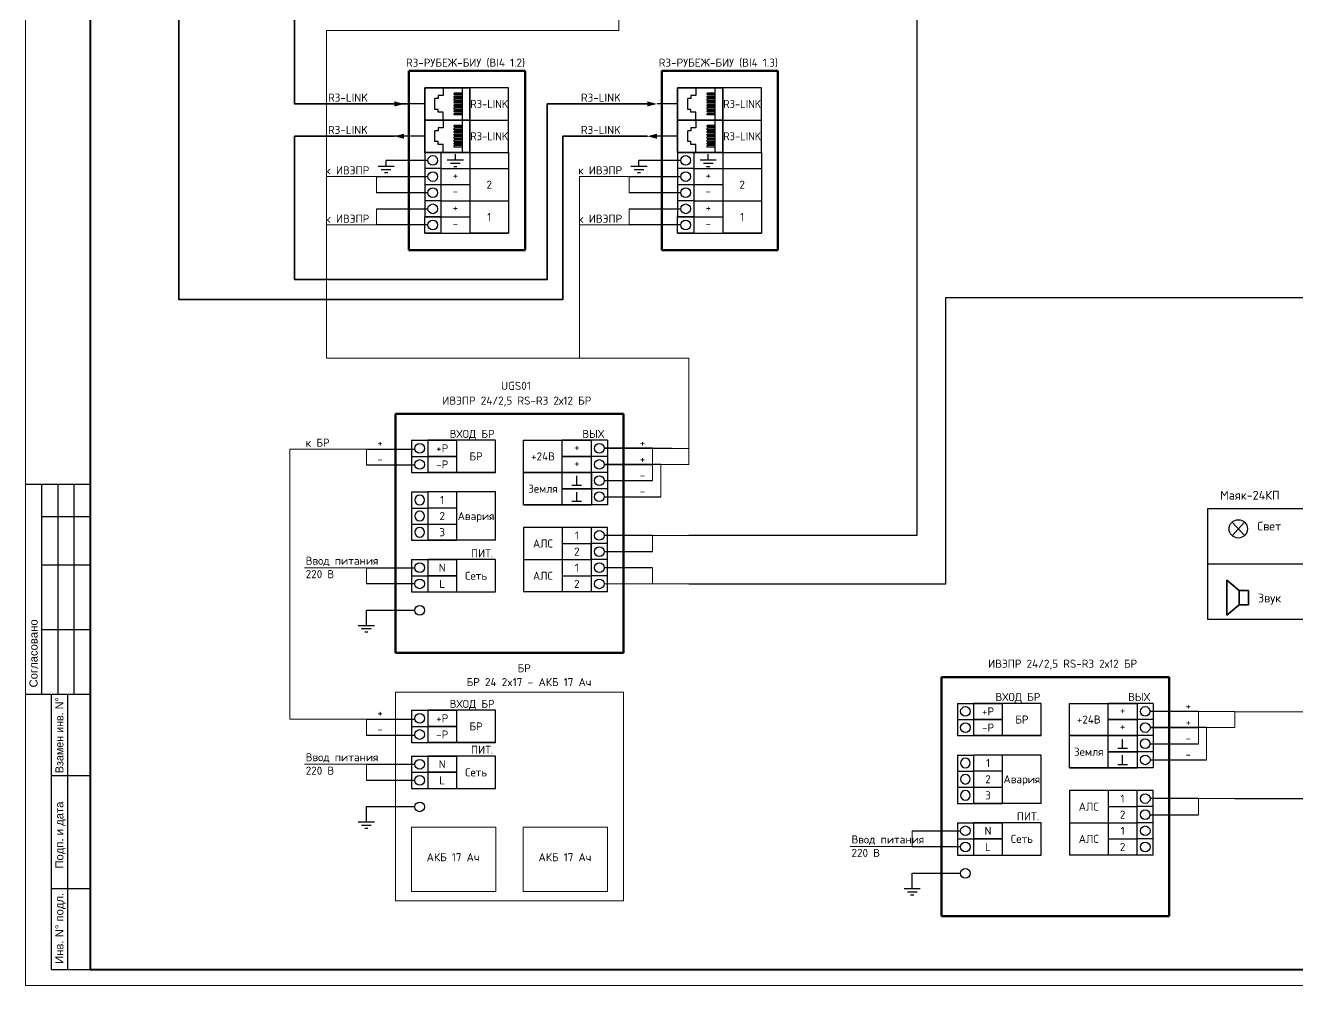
# Model space of a CAD drawing. Header units: millimetres. Extents: x 193973 to 342033, y 212912 to 281002.
# Drawn here: x 193973 to 233411, y 221485 to 251243 of the extents above; entities that cross this region are included whole.
import ezdxf
from ezdxf.enums import TextEntityAlignment as Align

# ---------------------------------------------------------------- set-up
doc = ezdxf.new("R2010")
doc.units = ezdxf.units.MM
doc.linetypes.add('CONTI', pattern=[0])
for name, color, linetype, lineweight in [('R3-Link', 3, 'Continuous', 20), ('Линия питания 24В', 1, 'Continuous', 20), ('Схемы подключ', 7, 'Continuous', 15)]:
    doc.layers.add(name, color=color, linetype=linetype, lineweight=lineweight)
for name, color, linetype in [('АЛС', 5, 'Continuous'), ('монтаж', 7, 'Continuous'), ('ОС', 90, 'Continuous'), ('Рамка', 7, 'Continuous')]:
    doc.layers.add(name, color=color, linetype=linetype)
doc.styles.add('ISOCPEUR', font='isocpeur.ttf')
doc.styles.get("Standard").update_dxf_attribs({"font": 'arial.ttf'})

# ---------------------------------------------------------------- blocks, each defined once
blk = doc.blocks.new('*U7')
for p, q in [((1702, 155), (1682, 155)), ((1687, 155), (1687, 90)), ((1692, 155), (1692, 90)), ((1697, 155), (1697, 90)), ((1702, 145), (1687, 145)), ((1702, 130), (1687, 130)), ((1702, 110), (1687, 110)), ((1702, 90), (1682, 90)), ((1690, 90), (1690, 5)), ((1695, 90), (1695, 5)), ((1690, 65), (1702, 65)), ((1702, 5), (1702, 60)), ((1702, 5), (1702, 60)), ((1702, 5), (1702, 60)), ((1702, 5), (1702, 60)), ((1690, 30), (1702, 30)), ((1690, 5), (1702, 5))]:
    blk.add_line(p, q)
at = {"linetype": 'CONTI', "lineweight": 20}
blk.add_lwpolyline([(2523, 0), (2523, 594), (1682, 594), (1682, 0)], close=True, dxfattribs=at)
at = {"linetype": 'CONTI', "lineweight": 40}
blk.add_lwpolyline([(2518, 589), (1702, 589), (1702, 5), (2518, 5), (2518, 589)], dxfattribs=at)
for s, p in [('Согласовано', (1684.5, 92.21)), ('Подп. и дата', (1692.5, 36.16)), ('Инв. N%%D подл.', (1692.5, 6.68))]:
    blk.add_text(s, height=2.5, rotation=90).set_placement(p, align=Align.MIDDLE_LEFT)
at = {"width": 0.95}
blk.add_text('Взамен инв. N%%D', height=2.5, rotation=90, dxfattribs=at).set_placement((1692.5, 65.71), align=Align.MIDDLE_LEFT)
blk = doc.blocks.new('разьем')
for p, q in [((0, -1000), (0, 0)), ((-753, -332), (-854, -332)), ((-854, -668), (-854, -333)), ((-600, -242), (-753, -242)), ((-753, -242), (-753, -332)), ((-600, 0), (-600, -242)), ((-254, -210), (-254, -163)), ((0, -163), (-254, -163)), ((0, -210), (-254, -210)), ((-254, -299), (-254, -253)), ((0, -253), (-254, -253)), ((0, -299), (-254, -299)), ((-254, -389), (-254, -343)), ((0, -343), (-254, -343)), ((0, -389), (-254, -389)), ((-753, -668), (-854, -668)), ((-753, -758), (-753, -668)), ((-600, -758), (-753, -758)), ((-600, -1000), (-600, -758)), ((-254, -479), (-254, -432)), ((0, -432), (-254, -432)), ((0, -479), (-254, -479)), ((-254, -568), (-254, -522)), ((0, -522), (-254, -522)), ((0, -568), (-254, -568)), ((-254, -658), (-254, -612)), ((0, -612), (-254, -612)), ((0, -658), (-254, -658)), ((-254, -748), (-254, -701)), ((0, -701), (-254, -701)), ((0, -748), (-254, -748)), ((-254, -838), (-254, -791)), ((0, -791), (-254, -791)), ((0, -838), (-254, -838))]:
    blk.add_line(p, q)

msp = doc.modelspace()

# ---------------------------------------------------------------- linework, layer by layer
for p, q in [((208952.3, 249309.2), (207752.2, 249309.2)), ((216792.6, 249309.2), (215592.6, 249309.2)), ((207752.2, 247309.2), (207752.2, 246809.2)), ((215592.6, 247309.2), (215592.6, 246809.2)), ((206451.5, 247059.2), (205153.9, 247059.2)), ((214291.8, 247059.2), (212994.2, 247059.2)), ((206851.3, 246809.2), (206351.5, 246809.2)), ((214691.7, 246809.2), (214191.9, 246809.2))]:
    msp.add_line(p, q)
for points in [[(206352.2, 248309.2), (207752.3, 248309.2), (207752.3, 249309.2), (206352.2, 249309.2)], [(207752.3, 248309.2), (206352.2, 248309.2), (206352.2, 249309.2), (207752.3, 249309.2)], [(214192.6, 248309.2), (215592.6, 248309.2), (215592.6, 249309.2), (214192.6, 249309.2)], [(215592.6, 248309.2), (214192.6, 248309.2), (214192.6, 249309.2), (215592.6, 249309.2)], [(206352.2, 247309.2), (207752.3, 247309.2), (207752.3, 248309.2), (206352.2, 248309.2)], [(207752.3, 247309.2), (206352.2, 247309.2), (206352.2, 248309.2), (207752.3, 248309.2)], [(214192.6, 247309.2), (215592.6, 247309.2), (215592.6, 248309.2), (214192.6, 248309.2)], [(215592.6, 247309.2), (214192.6, 247309.2), (214192.6, 248309.2), (215592.6, 248309.2)]]:
    msp.add_lwpolyline(points, close=True)
at = {"layer": 'R3-Link', "color": 6, "linetype": 'ByBlock', "lineweight": 35}
for points in [[(213254.1, 247809.2), (210629.1, 247809.2), (210629.1, 242747.5), (198729.3, 242747.5), (198729.3, 274957.5), (202176.7, 274957.5)], [(209444.2, 266761.1), (215342.4, 266762.9), (215342.4, 251586), (202317, 251586), (202317, 248810.5), (205863.3, 248810.5)], [(205417.7, 247808.2), (202317, 247808.2), (202317, 243364.3), (210152.4, 243364.3), (210152.4, 248810.5), (213254.3, 248810.5)]]:
    msp.add_lwpolyline(points, dxfattribs=at)
at = {"layer": 'АЛС', "linetype": 'ByBlock'}
for points in [[(212370, 259511.6), (221608.9, 259511.6), (221608.9, 235435.9), (214541.6, 235435.9)], [(214541.6, 233935.9), (222503.3, 233935.9), (222503.3, 242815.9), (241057.3, 242815.9)], [(231462.7, 227280.9), (234137.4, 227280.9), (234137.4, 225609.5), (249840.3, 225609.5), (249840.3, 232973.8)]]:
    msp.add_lwpolyline(points, dxfattribs=at)
at = {"layer": 'Линия питания 24В'}
for p, q in [((204851.7, 246559.2), (203308.4, 246559.2)), ((204851.6, 246059.2), (204851.6, 246559.2)), ((212692.1, 246559.2), (211148.8, 246559.2)), ((212692, 246059.2), (212692, 246559.2)), ((204851.6, 245059.2), (204851.6, 245559.2)), ((212692, 245059.2), (212692, 245559.2)), ((204851.7, 245059.2), (203308.4, 245059.2)), ((212692.1, 245059.2), (211148.8, 245059.2)), ((213416.5, 237536.1), (213416.6, 238136.2)), ((213416.5, 237536.1), (213416.6, 238136.2)), ((213416.6, 238136.2), (214016.6, 238136.2)), ((213416.6, 238136.2), (214016.6, 238136.2)), ((213416.9, 238136), (214541.6, 238136)), ((213416.9, 238136), (214541.6, 238136)), ((213416.4, 237136), (213416.5, 237536.1)), ((213416.4, 237136), (213416.5, 237536.1)), ((213669, 236636), (213669.1, 237636.2)), ((213669, 236636), (213669.1, 237636.2)), ((213669.1, 237636.2), (214541.6, 237636.2)), ((213669.1, 237636.2), (214541.6, 237636.2)), ((230337.6, 229381.1), (230337.7, 229981.2)), ((230337.6, 229381.1), (230337.7, 229981.2)), ((230337.7, 229981.2), (230937.6, 229981.2)), ((230337.7, 229981.2), (230937.6, 229981.2)), ((230338, 229981), (231462.7, 229981)), ((230338, 229981), (231462.7, 229981)), ((230337.5, 228981), (230337.6, 229381.1)), ((230337.5, 228981), (230337.6, 229381.1)), ((230590, 228481), (230590.2, 229481.2)), ((230590, 228481), (230590.2, 229481.2)), ((230590.2, 229481.2), (231462.7, 229481.2)), ((230590.2, 229481.2), (231462.7, 229481.2))]:
    msp.add_line(p, q, dxfattribs=at)
at = {"layer": 'Линия питания 24В', "lineweight": 25}
for p, q in [((204851.5, 246559.2), (206451.5, 246559.2)), ((212691.9, 246559.2), (214291.9, 246559.2)), ((206451.6, 246059.2), (204851.5, 246059.2)), ((214292, 246059.2), (212691.9, 246059.2)), ((204851.5, 245559.2), (206451.5, 245559.2)), ((212691.9, 245559.2), (214291.9, 245559.2)), ((206451.6, 245059.2), (204851.5, 245059.2)), ((214292, 245059.2), (212691.9, 245059.2)), ((213416.6, 238136.2), (211916.6, 238136.2)), ((213416.6, 238136.2), (211916.6, 238136.2)), ((213417.7, 238136), (211916.9, 238136)), ((213417.7, 238136), (211916.9, 238136)), ((213669.1, 237636.2), (211916.9, 237636.2)), ((213669.1, 237636.2), (211916.9, 237636.2)), ((211916.9, 237636), (213417.7, 237636)), ((211916.9, 237636), (213417.7, 237636)), ((211916.4, 237136), (213416.4, 237136)), ((211916.4, 237136), (213416.4, 237136)), ((211917, 236636), (213669, 236636)), ((211917, 236636), (213669, 236636)), ((230337.7, 229981.2), (228837.7, 229981.2)), ((230337.7, 229981.2), (228837.7, 229981.2)), ((230338.8, 229981), (228838, 229981)), ((230338.8, 229981), (228838, 229981)), ((230590.2, 229481.2), (228838, 229481.2)), ((230590.2, 229481.2), (228838, 229481.2)), ((228838, 229481), (230338.8, 229481)), ((228838, 229481), (230338.8, 229481)), ((228837.5, 228981), (230337.5, 228981)), ((228837.5, 228981), (230337.5, 228981)), ((228838, 228481), (230590, 228481)), ((228838, 228481), (230590, 228481))]:
    msp.add_line(p, q, dxfattribs=at)
at = {"layer": 'Линия питания 24В', "linetype": 'ByBlock', "lineweight": 20}
for points in [[(203308.4, 246559.2), (203308.4, 251091.6), (212370.1, 251091.6), (212370.1, 256511.6)], [(214541.6, 237636.2), (214541.6, 240933.7), (203308.4, 240933.7), (203308.4, 246559.2)]]:
    msp.add_lwpolyline(points, dxfattribs=at)
at = {"layer": 'Линия питания 24В', "color": 1, "linetype": 'ByBlock'}
msp.add_lwpolyline([(211148.8, 246559.2), (211148.8, 240933.7)], dxfattribs=at)
at = {"layer": 'Линия питания 24В', "linetype": 'ByBlock'}
msp.add_lwpolyline([(237902.4, 229965.4), (231462.7, 229965.4), (231462.7, 229481.2)], dxfattribs=at)
at = {"layer": 'монтаж', "color": 7, "elevation": -27.4}
msp.add_lwpolyline([(230624.3, 236276.1), (233927.5, 236276.1), (233927.5, 232825.9), (230624.3, 232825.9)], close=True, dxfattribs=at)
at = {"layer": 'монтаж', "color": 6, "elevation": 0}
for points in [[(231379.2, 235848.3), (231765.8, 235432.4)], [(231384.2, 235428.2), (231761.1, 235852.8)]]:
    msp.add_lwpolyline(points, dxfattribs=at)
at = {"layer": 'монтаж', "color": 7, "elevation": -27.4}
msp.add_lwpolyline([(233927.5, 234551), (230624.3, 234551)], dxfattribs=at)
at = {"layer": 'монтаж', "color": 6}
msp.add_circle((231572.7, 235640.5), 283.9, dxfattribs=at)
at = {"layer": 'ОС', "color": 6, "lineweight": 35}
for p, q in [((231601.3, 233730.7), (231218.1, 234054.3)), ((231601.3, 233730.7), (231893.7, 233730.5)), ((231893.7, 233730.5), (231893.4, 233289.3)), ((231893.4, 233289.3), (231600.8, 233289.7))]:
    msp.add_line(p, q, dxfattribs=at)
at = {"layer": 'ОС', "color": 6}
for p, q in [((231601.3, 233730.7), (231218.1, 234054.3)), ((231601.3, 233730.7), (231893.7, 233730.5)), ((231893.7, 233730.5), (231893.4, 233289.3)), ((231893.4, 233289.3), (231600.8, 233289.7))]:
    msp.add_line(p, q, dxfattribs=at)
at = {"layer": 'ОС', "color": 6, "linetype": 'Continuous', "lineweight": 35}
msp.add_lwpolyline([(231218.1, 234054.3), (231216.7, 232966.5)], dxfattribs=at)
at = {"layer": 'ОС', "color": 6, "linetype": 'Continuous'}
msp.add_lwpolyline([(231218.1, 234054.3), (231216.7, 232966.5)], dxfattribs=at)
at = {"layer": 'ОС', "color": 6, "lineweight": 35}
msp.add_lwpolyline([(231216.7, 232966.5), (231600.8, 233289.7), (231601.3, 233730.7)], dxfattribs=at)
at = {"layer": 'ОС', "color": 6}
msp.add_lwpolyline([(231216.7, 232966.5), (231600.8, 233289.7), (231601.3, 233730.7)], dxfattribs=at)
at = {"layer": 'Схемы подключ', "color": 0, "lineweight": 25}
for p, q in [((206352.2, 248810.5), (203308.4, 248810.5)), ((206352.2, 247807.6), (203308.4, 247810.5)), ((204542.3, 238109.9), (206042.8, 238109.9)), ((206042.8, 237609.9), (204542.3, 237609.9)), ((204542.1, 234435.9), (206042.6, 234435.9)), ((206042.6, 233935.9), (204542.6, 233935.9)), ((204542.6, 233124.5), (206041.5, 233124.5)), ((204542.3, 229740.3), (206042.8, 229740.3)), ((206042.8, 229240.3), (204542.3, 229240.3)), ((204542.1, 228344.9), (206042.6, 228344.9)), ((206042.6, 227844.9), (204542.6, 227844.9)), ((204542.6, 227033.5), (206041.5, 227033.5)), ((221463.2, 226280.9), (222963.7, 226280.9)), ((222963.7, 225780.9), (221463.7, 225780.9)), ((221463.7, 224969.5), (222962.6, 224969.5))]:
    msp.add_line(p, q, dxfattribs=at)
at = {"layer": 'Схемы подключ', "color": 6, "lineweight": 25}
for p, q in [((214192.6, 248810.5), (213554.3, 248810.5)), ((214192.6, 247807.6), (213554.2, 247809.2))]:
    msp.add_line(p, q, dxfattribs=at)
at = {"layer": 'Схемы подключ'}
for p, q in [((205013.8, 238109.9), (202624.8, 238109.9)), ((204542.3, 237609.9), (204542.3, 238109.9)), ((204542.6, 234435.9), (202624.8, 234435.9)), ((204542.6, 233935.9), (204542.6, 234435.9)), ((205013.8, 229740.3), (202624.8, 229740.3)), ((204542.3, 229240.3), (204542.3, 229740.3)), ((204542.6, 228344.9), (202624.8, 228344.9)), ((204542.6, 227844.9), (204542.6, 228344.9)), ((221463.7, 225780.9), (221463.7, 226280.9)), ((221463.7, 225796.7), (219545.9, 225796.7))]:
    msp.add_line(p, q, dxfattribs=at)
at = {"layer": 'Схемы подключ', "color": 5, "lineweight": 25}
for p, q in [((213417, 235435.9), (211917, 235435.9)), ((211917, 234935.9), (213417, 234935.9)), ((213417.2, 234435.9), (211917.2, 234435.9)), ((230338, 227280.9), (228838, 227280.9)), ((228838, 226780.9), (230338, 226780.9))]:
    msp.add_line(p, q, dxfattribs=at)
at = {"layer": 'Схемы подключ', "color": 5}
for p, q in [((213417, 234935.9), (213417, 235435.9)), ((213417, 235435.9), (214541.6, 235435.9)), ((213417.2, 234935.9), (213417.2, 235435.9)), ((213417.2, 233935.9), (213417.2, 234435.9)), ((213417.5, 233935.9), (213417.5, 234435.9)), ((214541.6, 233935.9), (211917.5, 233935.9)), ((230338, 226780.9), (230338, 227280.9)), ((230338, 227280.9), (231462.7, 227280.9)), ((230338.3, 226780.9), (230338.3, 227280.9))]:
    msp.add_line(p, q, dxfattribs=at)
at = {"layer": 'Схемы подключ', "lineweight": 50}
for points in [[(205863.3, 244277.5), (205863.3, 249840.8)], [(205863.3, 249840.8), (209461.5, 249840.8)], [(209461.4, 249840.8), (209460.5, 244277.5)], [(213703.6, 244277.5), (213703.6, 249840.8)], [(213703.6, 249840.8), (217301.9, 249840.8)], [(217301.8, 249840.8), (217300.8, 244277.5)], [(209460.7, 244277.5), (205863.3, 244277.5)], [(217301, 244277.5), (213703.6, 244277.5)], [(205446.7, 239200.3), (212513, 239200.3)], [(205447, 231793.7), (205447, 239200.3)], [(212513.3, 231793.7), (212513.3, 239200.3)], [(205447, 231793.7), (212513.3, 231793.7)], [(222367.8, 231045.3), (229434, 231045.3)], [(222368.1, 223638.7), (222368.1, 231045.3)], [(229434.4, 223638.7), (229434.4, 231045.3)], [(222368.1, 223638.7), (229434.4, 223638.7)]]:
    msp.add_lwpolyline(points, dxfattribs=at)
at = {"layer": 'Схемы подключ', "color": 0, "lineweight": 25}
for points in [[(208952.5, 248309.2), (208952.3, 249309.2)], [(216792.8, 248309.2), (216792.6, 249309.2)], [(207752, 248309.2), (208952.3, 248309.2)], [(207752.2, 248309.2), (208952.5, 248309.2)], [(208952.7, 247309.2), (208952.5, 248309.2)], [(215592.4, 248309.2), (216792.6, 248309.2)], [(215592.6, 248309.2), (216792.8, 248309.2)], [(216793, 247309.2), (216792.8, 248309.2)], [(206851.5, 247309.2), (206351.5, 247309.2)], [(206351.5, 247309.2), (206351.5, 245309.2)], [(206851.5, 247309.2), (206351.5, 247309.2)], [(206851.6, 247309.2), (206351.6, 247309.2)], [(206851.6, 247309.2), (206351.6, 247309.2)], [(206351.7, 247309.2), (206851.7, 247309.2)], [(206851.5, 247309.2), (206851.5, 246809.2)], [(206851.5, 247309.2), (207752.2, 247309.2)], [(206851.5, 247309.2), (207752.3, 247309.2)], [(206851.5, 247309.2), (207752.5, 247309.2)], [(206851.6, 247309.2), (207752.4, 247309.2)], [(206851.6, 247309.2), (207752.3, 247309.2)], [(206851.7, 247309.2), (207752.7, 247309.2)], [(207752.2, 247309.2), (208952.7, 247309.2)], [(208952.7, 247309.2), (208952.6, 244809.2)], [(214691.8, 247309.2), (214191.8, 247309.2)], [(214191.9, 247309.2), (214191.9, 245309.2)], [(214691.9, 247309.2), (214191.9, 247309.2)], [(214692, 247309.2), (214192, 247309.2)], [(214692, 247309.2), (214192, 247309.2)], [(214192.1, 247309.2), (214692.1, 247309.2)], [(214691.8, 247309.2), (215592.6, 247309.2)], [(214691.9, 247309.2), (214691.9, 246809.2)], [(214691.9, 247309.2), (215592.6, 247309.2)], [(214691.9, 247309.2), (215592.8, 247309.2)], [(214692, 247309.2), (215592.7, 247309.2)], [(214692, 247309.2), (215592.7, 247309.2)], [(214692.1, 247309.2), (215593, 247309.2)], [(215592.6, 247309.2), (216793, 247309.2)], [(216793, 247309.2), (216793, 244809.2)], [(205153.9, 246872.2), (205153.9, 247059.2)], [(207551.4, 247065), (207051.4, 247065)], [(207451.4, 246965), (207151.4, 246965)], [(207301.4, 247065), (207301.4, 247252)], [(212994.2, 246872.2), (212994.2, 247059.2)], [(215391.8, 247065), (214891.8, 247065)], [(215291.8, 246965), (214991.8, 246965)], [(215141.8, 247065), (215141.8, 247252)], [(205403.9, 246872.2), (204903.9, 246872.2)], [(205303.9, 246772.2), (205003.9, 246772.2)], [(205203.9, 246672.2), (205103.9, 246672.2)], [(206851.5, 246809.2), (207752.2, 246809.2)], [(206851.5, 246809.2), (206851.5, 246309.2)], [(207351.4, 246865), (207251.4, 246865)], [(207752.2, 246809.2), (208952.6, 246809.2)], [(207752.3, 246809.2), (207752.3, 246309.2)], [(213244.2, 246872.2), (212744.2, 246872.2)], [(213144.2, 246772.2), (212844.2, 246772.2)], [(213044.2, 246672.2), (212944.2, 246672.2)], [(214691.8, 246809.2), (215592.6, 246809.2)], [(214691.9, 246809.2), (214691.9, 246309.2)], [(215191.8, 246865), (215091.8, 246865)], [(215592.6, 246809.2), (216793, 246809.2)], [(215592.6, 246809.2), (215592.6, 246309.2)], [(206351.5, 246309.2), (206851.6, 246309.2)], [(206851.5, 246309.2), (207752.4, 246309.2)], [(206851.5, 246309.2), (206851.5, 245809.2)], [(206851.5, 246309.2), (207752.3, 246309.2)], [(206851.6, 246309.2), (207752.6, 246309.2)], [(207752.4, 246309.2), (207752.4, 245809.2)], [(214191.9, 246309.2), (214692, 246309.2)], [(214691.8, 246309.2), (215592.7, 246309.2)], [(214691.9, 246309.2), (214691.9, 245809.2)], [(214691.9, 246309.2), (215592.6, 246309.2)], [(214692, 246309.2), (215592.9, 246309.2)], [(215592.7, 246309.2), (215592.7, 245809.2)], [(206851.5, 245809.2), (206351.5, 245809.2)], [(206851.6, 245809.2), (206351.6, 245809.2)], [(206851.5, 245809.2), (206851.5, 245309.2)], [(206851.5, 245809.2), (207752.4, 245809.2)], [(206851.6, 245809.2), (207752.6, 245809.2)], [(206851.6, 245809.2), (207752.4, 245809.2)], [(207752.4, 245809.2), (208952.9, 245809.2)], [(207752.4, 245809.2), (207752.4, 245309.2)], [(214691.8, 245809.2), (214191.8, 245809.2)], [(214692, 245809.2), (214192, 245809.2)], [(214691.8, 245809.2), (215592.7, 245809.2)], [(214691.9, 245809.2), (214691.9, 245309.2)], [(214692, 245809.2), (215592.9, 245809.2)], [(214692, 245809.2), (215592.7, 245809.2)], [(215592.7, 245809.2), (216793.3, 245809.2)], [(215592.7, 245809.2), (215592.7, 245309.2)], [(206351.5, 244809.2), (206351.5, 245309.2)], [(206851.5, 245309.2), (206351.5, 245309.2)], [(206351.6, 245309.2), (206851.6, 245309.2)], [(206851.5, 245309.2), (207752.4, 245309.2)], [(206851.6, 245309.2), (207752.4, 245309.2)], [(206851.6, 245309.2), (206851.6, 244809.2)], [(206851.6, 245309.2), (207752.6, 245309.2)], [(207752.4, 245309.2), (207752.4, 244809.2)], [(214191.9, 244809.2), (214191.9, 245309.2)], [(214691.8, 245309.2), (214191.9, 245309.2)], [(214192, 245309.2), (214692, 245309.2)], [(214691.8, 245309.2), (215592.7, 245309.2)], [(214692, 245309.2), (215592.7, 245309.2)], [(214692, 245309.2), (214692, 244809.2)], [(214692, 245309.2), (215592.9, 245309.2)], [(215592.7, 245309.2), (215592.7, 244809.2)], [(206851.5, 244809.2), (206351.5, 244809.2)], [(206351.6, 244809.2), (206851.6, 244809.2)], [(206351.7, 244809.2), (206851.7, 244809.2)], [(206851.5, 244809.2), (207752.5, 244809.2)], [(206851.5, 244809.2), (207752.4, 244809.2)], [(206851.6, 244809.2), (207752.4, 244809.2)], [(206851.6, 244809.2), (207752.6, 244809.2)], [(206851.7, 244809.2), (207752.7, 244809.2)], [(207752.6, 244809.2), (208952.6, 244809.2)], [(208952.9, 244809.2), (207752.7, 244809.2)], [(214691.9, 244809.2), (214191.9, 244809.2)], [(214192, 244809.2), (214692, 244809.2)], [(214192.1, 244809.2), (214692.1, 244809.2)], [(214691.8, 244809.2), (215592.7, 244809.2)], [(214691.9, 244809.2), (215592.8, 244809.2)], [(214692, 244809.2), (215592.7, 244809.2)], [(214692, 244809.2), (215592.9, 244809.2)], [(214692.1, 244809.2), (215593, 244809.2)], [(215592.9, 244809.2), (216793, 244809.2)], [(216793.3, 244809.2), (215593, 244809.2)], [(205943, 238385.9), (206443.2, 238385.9)], [(205943.2, 238385.9), (205943.2, 237885.9)], [(205943.2, 238385.9), (206443.5, 238385.9)], [(205943.5, 238385.9), (205943.5, 237885.9)], [(205943.5, 238385.9), (206443.8, 238385.9)], [(206443.2, 238385.9), (207343.2, 238385.9)], [(208543.5, 238385.9), (206443.5, 238385.9)], [(206443.5, 238385.9), (206443.5, 237885.9)], [(207343.8, 238385.9), (206443.8, 238385.9)], [(206443.8, 238385.9), (206443.8, 237885.9)], [(207343.8, 237885.9), (207343.8, 238385.9)], [(208543.5, 237385.9), (208543.5, 238385.9)], [(209416.7, 238386.1), (211516.7, 238386.1)], [(209416.7, 237386.1), (209416.7, 238386.1)], [(210616.5, 238386.1), (211516.5, 238386.1)], [(210616.5, 237886.1), (210616.5, 238386.1)], [(211517, 238386.1), (210617, 238386.1)], [(211516.5, 238386.1), (211516.5, 237886.1)], [(212016.7, 238386.1), (211516.5, 238386.1)], [(211516.7, 238386.1), (211516.7, 237886.1)], [(212017, 238386.1), (211516.7, 238386.1)], [(212017.3, 238386.1), (211517, 238386.1)], [(212016.7, 238386.1), (212016.7, 237886.1)], [(212017, 238386.1), (212017, 237886.1)], [(205943.2, 237885.9), (205943.2, 237385.9)], [(205943.2, 237885.9), (206443.5, 237885.9)], [(205943.5, 237885.9), (206443.8, 237885.9)], [(207343.5, 237885.9), (206443.5, 237885.9)], [(206443.5, 237885.9), (206443.5, 237385.9)], [(206443.8, 237885.9), (207343.8, 237885.9)], [(207343.5, 237385.9), (207343.5, 237885.9)], [(211516.5, 237886.1), (210616.5, 237886.1)], [(210616.7, 237386.1), (210616.7, 237886.1)], [(210616.7, 237886.1), (211516.7, 237886.1)], [(212016.7, 237886.1), (211516.5, 237886.1)], [(211516.7, 237886.1), (211516.7, 237386.1)], [(212017, 237886.1), (211516.7, 237886.1)], [(212017, 237886.1), (212017, 237386.1)], [(205942.9, 237385.8), (206443.2, 237385.8)], [(205943.2, 237385.9), (206443.5, 237385.9)], [(205943.2, 237385.8), (206443.4, 237385.8)], [(205943.4, 237385.8), (206443.7, 237385.8)], [(205943.5, 237385.9), (206443.8, 237385.9)], [(206443.2, 237385.8), (207343.2, 237385.8)], [(208543.4, 237385.8), (206443.4, 237385.8)], [(206443.5, 237385.9), (207343.5, 237385.9)], [(207343.7, 237385.8), (206443.7, 237385.8)], [(207343.8, 237385.9), (206443.8, 237385.9)], [(207343.5, 237385.9), (208543.5, 237385.9)], [(208543.5, 237385.9), (207343.8, 237385.9)], [(209416.7, 237386.1), (210616.5, 237386.1)], [(210616.7, 237386.1), (209416.7, 237386.1)], [(209416.8, 237385.9), (211516.8, 237385.9)], [(209416.8, 236385.9), (209416.8, 237385.9)], [(210616.5, 237386.1), (211516.5, 237386.1)], [(210616.6, 237385.9), (211516.6, 237385.9)], [(210616.6, 236885.9), (210616.6, 237385.9)], [(211516.7, 237386.1), (210616.7, 237386.1)], [(211517.1, 237385.9), (210617.1, 237385.9)], [(211066.7, 236994.8), (211066.7, 237281.8)], [(212016.7, 237386.1), (211516.5, 237386.1)], [(211516.6, 237385.9), (211516.6, 236885.9)], [(212016.8, 237385.9), (211516.6, 237385.9)], [(212017, 237386.1), (211516.7, 237386.1)], [(211516.8, 237385.9), (211516.8, 236885.9)], [(212017.1, 237385.9), (211516.8, 237385.9)], [(212017.3, 237385.9), (211517.1, 237385.9)], [(212016.8, 237385.9), (212016.8, 236885.9)], [(212017.1, 237385.9), (212017.1, 236885.9)], [(205943, 236785.9), (206443.2, 236785.9)], [(205943.2, 236785.9), (205943.2, 236285.9)], [(205943.5, 236785.9), (205943.5, 236285.9)], [(208543.5, 236785.9), (206443.5, 236785.9)], [(206443.5, 236785.9), (206443.5, 236285.9)], [(207343.8, 236785.9), (206443.8, 236785.9)], [(206443.8, 236785.9), (206443.8, 236285.9)], [(207343.8, 236285.9), (207343.8, 236785.9)], [(208543.5, 235285.8), (208543.5, 236785.9)], [(211516.6, 236885.9), (210616.6, 236885.9)], [(210616.8, 236385.9), (210616.8, 236885.9)], [(210616.8, 236885.9), (211516.8, 236885.9)], [(210916.7, 236994.8), (211216.7, 236994.8)], [(211066.7, 236494.8), (211066.7, 236781.8)], [(212016.8, 236885.9), (211516.6, 236885.9)], [(211516.8, 236885.9), (211516.8, 236385.9)], [(212017.1, 236885.9), (211516.8, 236885.9)], [(212017.1, 236885.9), (212017.1, 236385.9)], [(205943.2, 236285.9), (205943.2, 235285.9)], [(205943.5, 236285.9), (206443.8, 236285.9)], [(207343.5, 236285.9), (206443.5, 236285.9)], [(206443.5, 236285.9), (206443.5, 235785.9)], [(207343.5, 235285.9), (207343.5, 236285.9)], [(209416.8, 236385.9), (210616.6, 236385.9)], [(210616.8, 236385.9), (209416.8, 236385.9)], [(210616.6, 236385.9), (211516.6, 236385.9)], [(211516.8, 236385.9), (210616.8, 236385.9)], [(210916.7, 236494.8), (211216.7, 236494.8)], [(212016.8, 236385.9), (211516.6, 236385.9)], [(212017.1, 236385.9), (211516.8, 236385.9)], [(205943.2, 235785.9), (206443.5, 235785.9)], [(206443.5, 235785.9), (207343.5, 235785.9)], [(206443.5, 235785.9), (206443.5, 235285.9)], [(207343.5, 235785.9), (207343.8, 235785.9)], [(207343.8, 235785.9), (207343.8, 235785.9)], [(209416.8, 235685.9), (209416.8, 234685.9)], [(210616.8, 235685.9), (209416.8, 235685.9)], [(210616.8, 235685.9), (210616.8, 235185.9)], [(211516.8, 235685.9), (210616.8, 235685.9)], [(212017.1, 235685.9), (211516.8, 235685.9)], [(211516.8, 235185.9), (211516.8, 235685.9)], [(212017.1, 235185.9), (212017.1, 235685.9)], [(205942.9, 235285.8), (206443.2, 235285.8)], [(205943.2, 235285.9), (206443.5, 235285.9)], [(205943.2, 235285.8), (206443.4, 235285.8)], [(205943.4, 235285.8), (206443.7, 235285.8)], [(205943.5, 235285.9), (206443.8, 235285.9)], [(206443.2, 235285.8), (207343.2, 235285.8)], [(208543.4, 235285.8), (206443.4, 235285.8)], [(206443.5, 235285.9), (207343.5, 235285.9)], [(207343.7, 235285.8), (206443.7, 235285.8)], [(207343.8, 235285.9), (206443.8, 235285.9)], [(210616.6, 235185.9), (210616.6, 234685.9)], [(210616.8, 235185.9), (211516.8, 235185.9)], [(211516.6, 234685.9), (211516.6, 235185.9)], [(212016.8, 235185.9), (211516.6, 235185.9)], [(211516.8, 234685.9), (211516.8, 235185.9)], [(212016.8, 234685.9), (212016.8, 235185.9)], [(212017.1, 234685.9), (212017.1, 235185.9)], [(205943, 234685.9), (206443.2, 234685.9)], [(205943.2, 234685.9), (205943.2, 234185.9)], [(205943.2, 234685.9), (206443.5, 234685.9)], [(205943.5, 234685.9), (205943.5, 234185.9)], [(205943.5, 234685.9), (206443.8, 234685.9)], [(206443.2, 234685.9), (207343.2, 234685.9)], [(208543.5, 234685.9), (206443.5, 234685.9)], [(206443.5, 234685.9), (206443.5, 234185.9)], [(207343.8, 234685.9), (206443.8, 234685.9)], [(206443.8, 234685.9), (206443.8, 234185.9)], [(207343.8, 234185.9), (207343.8, 234685.9)], [(208543.4, 233685.9), (208543.4, 234685.9)], [(208543.5, 233685.9), (208543.5, 234685.9)], [(209417.1, 234685.9), (211516.6, 234685.9)], [(209417.1, 234685.9), (209417.1, 233685.9)], [(210617.1, 234685.9), (210617.1, 234185.9)], [(212017.1, 234685.9), (211516.8, 234685.9)], [(211517.1, 234185.9), (211517.1, 234685.9)], [(212017.3, 234185.9), (212017.3, 234685.9)], [(205943.2, 234185.9), (206443.5, 234185.9)], [(205943.2, 234185.9), (205943.2, 233685.9)], [(205943.5, 234185.9), (206443.8, 234185.9)], [(207343.5, 234185.9), (206443.5, 234185.9)], [(206443.5, 234185.9), (206443.5, 233685.9)], [(206443.8, 234185.9), (207343.8, 234185.9)], [(207343.5, 233685.9), (207343.5, 234185.9)], [(210616.8, 234185.9), (210616.8, 233685.9)], [(210617.1, 234185.9), (211517.1, 234185.9)], [(211516.8, 233685.9), (211516.8, 234185.9)], [(212017.3, 234185.9), (211517.1, 234185.9)], [(212017.1, 233685.9), (212017.1, 234185.9)], [(205942.9, 233685.8), (206443.2, 233685.8)], [(206443.2, 233685.8), (207343.2, 233685.8)], [(207343.5, 233685.9), (208543.5, 233685.9)], [(210616.8, 233685.9), (209416.8, 233685.9)], [(211516.8, 233685.9), (210616.8, 233685.9)], [(212017.1, 233685.9), (211516.8, 233685.9)], [(204542.6, 232649.9), (204542.6, 233124.5)], [(204292.6, 232649.9), (204792.6, 232649.9)], [(204392.6, 232549.9), (204692.6, 232549.9)], [(204492.6, 232449.9), (204592.6, 232449.9)], [(205943, 230016.3), (206443.2, 230016.3)], [(205943.2, 230016.3), (205943.2, 229516.3)], [(205943.2, 230016.3), (206443.5, 230016.3)], [(205943.5, 230016.3), (205943.5, 229516.3)], [(205943.5, 230016.3), (206443.8, 230016.3)], [(206443.2, 230016.3), (207343.2, 230016.3)], [(208543.5, 230016.3), (206443.5, 230016.3)], [(206443.5, 230016.3), (206443.5, 229516.3)], [(207343.8, 230016.3), (206443.8, 230016.3)], [(206443.8, 230016.3), (206443.8, 229516.3)], [(207343.8, 229516.3), (207343.8, 230016.3)], [(208543.5, 229016.3), (208543.5, 230016.3)], [(222864.1, 230230.9), (223364.3, 230230.9)], [(222864.3, 230230.9), (222864.3, 229730.9)], [(222864.3, 230230.9), (223364.6, 230230.9)], [(222864.6, 230230.9), (222864.6, 229730.9)], [(222864.6, 230230.9), (223364.8, 230230.9)], [(223364.3, 230230.9), (224264.3, 230230.9)], [(225464.6, 230230.9), (223364.6, 230230.9)], [(223364.6, 230230.9), (223364.6, 229730.9)], [(224264.8, 230230.9), (223364.8, 230230.9)], [(223364.8, 230230.9), (223364.8, 229730.9)], [(224264.8, 229730.9), (224264.8, 230230.9)], [(225464.6, 229230.9), (225464.6, 230230.9)], [(226337.8, 230231.1), (228437.8, 230231.1)], [(226337.8, 229231.1), (226337.8, 230231.1)], [(227537.6, 230231.1), (228437.6, 230231.1)], [(227537.6, 229731.1), (227537.6, 230231.1)], [(228438.1, 230231.1), (227538.1, 230231.1)], [(228437.6, 230231.1), (228437.6, 229731.1)], [(228937.8, 230231.1), (228437.6, 230231.1)], [(228437.8, 230231.1), (228437.8, 229731.1)], [(228938.1, 230231.1), (228437.8, 230231.1)], [(228938.4, 230231.1), (228438.1, 230231.1)], [(228937.8, 230231.1), (228937.8, 229731.1)], [(228938.1, 230231.1), (228938.1, 229731.1)], [(222864.3, 229730.9), (222864.3, 229230.9)], [(222864.3, 229730.9), (223364.6, 229730.9)], [(222864.6, 229730.9), (223364.8, 229730.9)], [(224264.6, 229730.9), (223364.6, 229730.9)], [(223364.6, 229730.9), (223364.6, 229230.9)], [(223364.8, 229730.9), (224264.8, 229730.9)], [(224264.6, 229230.9), (224264.6, 229730.9)], [(228437.6, 229731.1), (227537.6, 229731.1)], [(227537.8, 229231.1), (227537.8, 229731.1)], [(227537.8, 229731.1), (228437.8, 229731.1)], [(228937.8, 229731.1), (228437.6, 229731.1)], [(228437.8, 229731.1), (228437.8, 229231.1)], [(228938.1, 229731.1), (228437.8, 229731.1)], [(228938.1, 229731.1), (228938.1, 229231.1)], [(205943.2, 229516.3), (205943.2, 229016.3)], [(205943.2, 229516.3), (206443.5, 229516.3)], [(205943.5, 229516.3), (206443.8, 229516.3)], [(207343.5, 229516.3), (206443.5, 229516.3)], [(206443.5, 229516.3), (206443.5, 229016.3)], [(206443.8, 229516.3), (207343.8, 229516.3)], [(207343.5, 229016.3), (207343.5, 229516.3)], [(222864, 229230.8), (223364.3, 229230.8)], [(222864.3, 229230.9), (223364.6, 229230.9)], [(222864.3, 229230.8), (223364.5, 229230.8)], [(222864.5, 229230.8), (223364.8, 229230.8)], [(222864.6, 229230.9), (223364.8, 229230.9)], [(223364.3, 229230.8), (224264.3, 229230.8)], [(225464.5, 229230.8), (223364.5, 229230.8)], [(223364.6, 229230.9), (224264.6, 229230.9)], [(224264.8, 229230.9), (223364.8, 229230.9)], [(224264.8, 229230.8), (223364.8, 229230.8)], [(224264.6, 229230.9), (225464.6, 229230.9)], [(225464.6, 229230.9), (224264.8, 229230.9)], [(226337.8, 229231.1), (227537.6, 229231.1)], [(227537.8, 229231.1), (226337.8, 229231.1)], [(226337.9, 229230.9), (228437.9, 229230.9)], [(226337.9, 228230.9), (226337.9, 229230.9)], [(227537.6, 229231.1), (228437.6, 229231.1)], [(227537.7, 229230.9), (228437.7, 229230.9)], [(227537.7, 228730.9), (227537.7, 229230.9)], [(228437.8, 229231.1), (227537.8, 229231.1)], [(228438.2, 229230.9), (227538.2, 229230.9)], [(228937.8, 229231.1), (228437.6, 229231.1)], [(228437.7, 229230.9), (228437.7, 228730.9)], [(228937.9, 229230.9), (228437.7, 229230.9)], [(228938.1, 229231.1), (228437.8, 229231.1)], [(228437.9, 229230.9), (228437.9, 228730.9)], [(228938.2, 229230.9), (228437.9, 229230.9)], [(228938.4, 229230.9), (228438.2, 229230.9)], [(228937.9, 229230.9), (228937.9, 228730.9)], [(228938.2, 229230.9), (228938.2, 228730.9)], [(205942.9, 229016.1), (206443.2, 229016.1)], [(205943.2, 229016.3), (206443.5, 229016.3)], [(205943.2, 229016.1), (206443.4, 229016.1)], [(205943.4, 229016.1), (206443.7, 229016.1)], [(205943.5, 229016.3), (206443.8, 229016.3)], [(206443.2, 229016.1), (207343.2, 229016.1)], [(208543.4, 229016.1), (206443.4, 229016.1)], [(206443.5, 229016.3), (207343.5, 229016.3)], [(207343.7, 229016.1), (206443.7, 229016.1)], [(207343.8, 229016.3), (206443.8, 229016.3)], [(207343.5, 229016.3), (208543.5, 229016.3)], [(208543.5, 229016.3), (207343.8, 229016.3)], [(227837.8, 228839.8), (228137.8, 228839.8)], [(227987.8, 228839.8), (227987.8, 229126.8)], [(205943, 228594.9), (206443.2, 228594.9)], [(205943.2, 228594.9), (205943.2, 228094.9)], [(205943.2, 228594.9), (206443.5, 228594.9)], [(205943.5, 228594.9), (205943.5, 228094.9)], [(205943.5, 228594.9), (206443.8, 228594.9)], [(206443.2, 228594.9), (207343.2, 228594.9)], [(208543.5, 228594.9), (206443.5, 228594.9)], [(206443.5, 228594.9), (206443.5, 228094.9)], [(207343.8, 228594.9), (206443.8, 228594.9)], [(206443.8, 228594.9), (206443.8, 228094.9)], [(207343.8, 228094.9), (207343.8, 228594.9)], [(208543.4, 227594.9), (208543.4, 228594.9)], [(208543.5, 227594.9), (208543.5, 228594.9)], [(222864.1, 228630.9), (223364.3, 228630.9)], [(222864.3, 228630.9), (222864.3, 228130.9)], [(222864.6, 228630.9), (222864.6, 228130.9)], [(225464.6, 228630.9), (223364.6, 228630.9)], [(223364.6, 228630.9), (223364.6, 228130.9)], [(224264.8, 228630.9), (223364.8, 228630.9)], [(223364.8, 228630.9), (223364.8, 228130.9)], [(224264.8, 228130.9), (224264.8, 228630.9)], [(225464.6, 227130.8), (225464.6, 228630.9)], [(228437.7, 228730.9), (227537.7, 228730.9)], [(227537.9, 228230.9), (227537.9, 228730.9)], [(227537.9, 228730.9), (228437.9, 228730.9)], [(227987.8, 228339.8), (227987.8, 228626.8)], [(228937.9, 228730.9), (228437.7, 228730.9)], [(228437.9, 228730.9), (228437.9, 228230.9)], [(228938.2, 228730.9), (228437.9, 228730.9)], [(228938.2, 228730.9), (228938.2, 228230.9)], [(205943.2, 228094.9), (206443.5, 228094.9)], [(205943.2, 228094.9), (205943.2, 227594.9)], [(205943.5, 228094.9), (206443.8, 228094.9)], [(207343.5, 228094.9), (206443.5, 228094.9)], [(206443.5, 228094.9), (206443.5, 227594.9)], [(206443.8, 228094.9), (207343.8, 228094.9)], [(207343.5, 227594.9), (207343.5, 228094.9)], [(222864.3, 228130.9), (222864.3, 227130.9)], [(222864.6, 228130.9), (223364.8, 228130.9)], [(224264.6, 228130.9), (223364.6, 228130.9)], [(223364.6, 228130.9), (223364.6, 227630.9)], [(224264.6, 227130.9), (224264.6, 228130.9)], [(226337.9, 228230.9), (227537.7, 228230.9)], [(227537.9, 228230.9), (226337.9, 228230.9)], [(227537.7, 228230.9), (228437.7, 228230.9)], [(228437.9, 228230.9), (227537.9, 228230.9)], [(227837.8, 228339.8), (228137.8, 228339.8)], [(228937.9, 228230.9), (228437.7, 228230.9)], [(228938.2, 228230.9), (228437.9, 228230.9)], [(205942.9, 227594.8), (206443.2, 227594.8)], [(206443.2, 227594.8), (207343.2, 227594.8)], [(207343.5, 227594.9), (208543.5, 227594.9)], [(222864.3, 227630.9), (223364.6, 227630.9)], [(223364.6, 227630.9), (224264.6, 227630.9)], [(223364.6, 227630.9), (223364.6, 227130.9)], [(224264.6, 227630.9), (224264.8, 227630.9)], [(224264.8, 227630.9), (224264.8, 227630.9)], [(226337.9, 227530.9), (226337.9, 226530.9)], [(227537.9, 227530.9), (226337.9, 227530.9)], [(227537.9, 227530.9), (227537.9, 227030.9)], [(228437.9, 227530.9), (227537.9, 227530.9)], [(228938.2, 227530.9), (228437.9, 227530.9)], [(228437.9, 227030.9), (228437.9, 227530.9)], [(228938.2, 227030.9), (228938.2, 227530.9)], [(204542.6, 226558.9), (204542.6, 227033.5)], [(222864, 227130.8), (223364.3, 227130.8)], [(222864.3, 227130.9), (223364.6, 227130.9)], [(222864.3, 227130.8), (223364.5, 227130.8)], [(222864.5, 227130.8), (223364.8, 227130.8)], [(222864.6, 227130.9), (223364.8, 227130.9)], [(223364.3, 227130.8), (224264.3, 227130.8)], [(225464.5, 227130.8), (223364.5, 227130.8)], [(223364.6, 227130.9), (224264.6, 227130.9)], [(224264.8, 227130.9), (223364.8, 227130.9)], [(224264.8, 227130.8), (223364.8, 227130.8)], [(227537.7, 227030.9), (227537.7, 226530.9)], [(227537.9, 227030.9), (228437.9, 227030.9)], [(228437.7, 226530.9), (228437.7, 227030.9)], [(228937.9, 227030.9), (228437.7, 227030.9)], [(228437.9, 226530.9), (228437.9, 227030.9)], [(228937.9, 226530.9), (228937.9, 227030.9)], [(228938.2, 226530.9), (228938.2, 227030.9)], [(204292.6, 226558.9), (204792.6, 226558.9)], [(204392.6, 226458.9), (204692.6, 226458.9)], [(222864.1, 226530.9), (223364.3, 226530.9)], [(222864.3, 226530.9), (222864.3, 226030.9)], [(222864.3, 226530.9), (223364.6, 226530.9)], [(222864.6, 226530.9), (222864.6, 226030.9)], [(222864.6, 226530.9), (223364.8, 226530.9)], [(223364.3, 226530.9), (224264.3, 226530.9)], [(225464.6, 226530.9), (223364.6, 226530.9)], [(223364.6, 226530.9), (223364.6, 226030.9)], [(224264.8, 226530.9), (223364.8, 226530.9)], [(223364.8, 226530.9), (223364.8, 226030.9)], [(224264.8, 226030.9), (224264.8, 226530.9)], [(225464.5, 225530.9), (225464.5, 226530.9)], [(225464.6, 225530.9), (225464.6, 226530.9)], [(226338.2, 226530.9), (228437.7, 226530.9)], [(226338.2, 226530.9), (226338.2, 225530.9)], [(227538.2, 226530.9), (227538.2, 226030.9)], [(228938.2, 226530.9), (228437.9, 226530.9)], [(228438.2, 226030.9), (228438.2, 226530.9)], [(228938.4, 226030.9), (228938.4, 226530.9)], [(204492.6, 226358.9), (204592.6, 226358.9)], [(222864.3, 226030.9), (223364.6, 226030.9)], [(222864.3, 226030.9), (222864.3, 225530.9)], [(222864.6, 226030.9), (223364.8, 226030.9)], [(224264.6, 226030.9), (223364.6, 226030.9)], [(223364.6, 226030.9), (223364.6, 225530.9)], [(223364.8, 226030.9), (224264.8, 226030.9)], [(224264.6, 225530.9), (224264.6, 226030.9)], [(227537.9, 226030.9), (227537.9, 225530.9)], [(227538.2, 226030.9), (228438.2, 226030.9)], [(228437.9, 225530.9), (228437.9, 226030.9)], [(228938.4, 226030.9), (228438.2, 226030.9)], [(228938.2, 225530.9), (228938.2, 226030.9)], [(222864, 225530.8), (223364.3, 225530.8)], [(223364.3, 225530.8), (224264.3, 225530.8)], [(224264.6, 225530.9), (225464.6, 225530.9)], [(227537.9, 225530.9), (226337.9, 225530.9)], [(228437.9, 225530.9), (227537.9, 225530.9)], [(228938.2, 225530.9), (228437.9, 225530.9)], [(221463.7, 224494.9), (221463.7, 224969.5)], [(221213.7, 224494.9), (221713.7, 224494.9)], [(221313.7, 224394.9), (221613.7, 224394.9)], [(221413.7, 224294.9), (221513.7, 224294.9)]]:
    msp.add_lwpolyline(points, dxfattribs=at)
for points in [[(206751.5, 247059.2, -1), (206451.5, 247059.2, -1)], [(214591.8, 247059.2, -1), (214291.8, 247059.2, -1)], [(206751.5, 246559.2, -1), (206451.5, 246559.2, -1)], [(214591.9, 246559.2, -1), (214291.9, 246559.2, -1)], [(206751.6, 246059.2, -1), (206451.6, 246059.2, -1)], [(214592, 246059.2, -1), (214292, 246059.2, -1)], [(206751.6, 245559.2, -1), (206451.6, 245559.2, -1)], [(214592, 245559.2, -1), (214292, 245559.2, -1)], [(206751.6, 245059.2, -1), (206451.6, 245059.2, -1)], [(214592, 245059.2, -1), (214292, 245059.2, -1)], [(206343.6, 238135.9, -1), (206043.6, 238135.9, -1)], [(211916.6, 238136.1, -1), (211616.6, 238136.1, -1)], [(206343.4, 237635.9, -1), (206043.4, 237635.9, -1)], [(211916.9, 237636.1, -1), (211616.9, 237636.1, -1)], [(211916.7, 237135.9, -1), (211616.7, 237135.9, -1)], [(206043.6, 236535.9, 1), (206343.6, 236535.9, 1)], [(211917, 236635.9, -1), (211617, 236635.9, -1)], [(206043.4, 236035.9, 1), (206343.4, 236035.9, 1)], [(206043.4, 235535.9, 1), (206343.4, 235535.9, 1)], [(211917, 235435.9, -1), (211617, 235435.9, -1)], [(211916.7, 234935.9, -1), (211616.7, 234935.9, -1)], [(206343.6, 234435.9, -1), (206043.6, 234435.9, -1)], [(211917.2, 234435.9, -1), (211617.2, 234435.9, -1)], [(206343.4, 233935.9, -1), (206043.4, 233935.9, -1)], [(211917, 233935.9, -1), (211617, 233935.9, -1)], [(206342.8, 233114.9, -1), (206042.8, 233114.9, -1)], [(223264.7, 229980.9, -1), (222964.7, 229980.9, -1)], [(228837.7, 229981.1, -1), (228537.7, 229981.1, -1)], [(206343.6, 229766.3, -1), (206043.6, 229766.3, -1)], [(223264.5, 229480.9, -1), (222964.5, 229480.9, -1)], [(228838, 229481.1, -1), (228538, 229481.1, -1)], [(206343.4, 229266.3, -1), (206043.4, 229266.3, -1)], [(228837.8, 228980.9, -1), (228537.8, 228980.9, -1)], [(206343.6, 228344.9, -1), (206043.6, 228344.9, -1)], [(222964.7, 228380.9, 1), (223264.7, 228380.9, 1)], [(228838, 228480.9, -1), (228538, 228480.9, -1)], [(206343.4, 227844.9, -1), (206043.4, 227844.9, -1)], [(222964.5, 227880.9, 1), (223264.5, 227880.9, 1)], [(206342.8, 227023.9, -1), (206042.8, 227023.9, -1)], [(222964.5, 227380.9, 1), (223264.5, 227380.9, 1)], [(228838, 227280.9, -1), (228538, 227280.9, -1)], [(228837.8, 226780.9, -1), (228537.8, 226780.9, -1)], [(223264.7, 226280.9, -1), (222964.7, 226280.9, -1)], [(228838.3, 226280.9, -1), (228538.3, 226280.9, -1)], [(223264.5, 225780.9, -1), (222964.5, 225780.9, -1)], [(228838, 225780.9, -1), (228538, 225780.9, -1)], [(223263.9, 224959.9, -1), (222963.9, 224959.9, -1)]]:
    msp.add_lwpolyline(points, format="xyb", close=True, dxfattribs=at)
at = {"layer": 'Схемы подключ'}
msp.add_lwpolyline([(202624.8, 238109.9), (202168.1, 238109.9), (202168.1, 229740.3), (202624.8, 229740.3)], dxfattribs=at)
for points in [[(205447, 230582.4), (212513.3, 230582.4), (212513.3, 224110.2), (205447, 224110.2)], [(205941.2, 226396.7), (208559.8, 226396.7), (208559.8, 224395.1), (205941.2, 224395.1)], [(209404, 226396.7), (212022.5, 226396.7), (212022.5, 224395.1), (209404, 224395.1)]]:
    msp.add_lwpolyline(points, close=True, dxfattribs=at)
at = {"layer": 'Схемы подключ', "color": 6, "linetype": 'Continuous', "extrusion": (0, 0, -1)}
for points in [[(-205413.9, 248731.4), (-205713.7, 248810.5), (-205413.9, 248889.6)], [(-205414.2, 248731.4), (-205714, 248810.5), (-205414.2, 248889.6)], [(-213254.3, 248731.4), (-213554, 248810.5), (-213254.3, 248889.6)], [(-213254.6, 248731.4), (-213554.3, 248810.5), (-213254.6, 248889.6)], [(-205713.5, 247888.3), (-205413.8, 247809.2), (-205713.5, 247730)], [(-205713.8, 247888.3), (-205414.1, 247809.2), (-205713.8, 247730)], [(-213553.9, 247888.3), (-213254.1, 247809.2), (-213553.9, 247730)], [(-213554.2, 247888.3), (-213254.4, 247809.2), (-213554.2, 247730)]]:
    msp.add_solid(points, dxfattribs=at)

# ---------------------------------------------------------------- block references
for p in [(207518.8, 249309.2), (215359.2, 249309.2), (207518.8, 248309.2), (215359.2, 248309.2)]:
    msp.add_blockref('разьем', p)
at = {"layer": 'Рамка', "xscale": 100.1959089602083, "yscale": 100.1959089602083, "zscale": 100.1959089602083}
msp.add_blockref('*U7', (25443.6, 221485.1), dxfattribs=at)

# ---------------------------------------------------------------- texts
at = {"layer": 'Линия питания 24В', "lineweight": 0, "style": 'ISOCPEUR'}
for s, p in [('+', (213101.9, 238181.1)), ('+', (213101.9, 237681.1)), ('-', (213102, 237181.2)), ('-', (213102, 236681.2)), ('+', (230023, 230026.1)), ('+', (230023, 229526.1)), ('-', (230023.1, 229026.2)), ('-', (230023.1, 228526.2))]:
    msp.add_text(s, height=250, dxfattribs=at).set_placement(p, align=Align.CENTER)
at = {"layer": 'монтаж', "color": 7, "style": 'ISOCPEUR'}
for s, p in [('Свет', (232162.5, 235589.9, -27.4)), ('Звук', (232181.7, 233361.3, -27.4))]:
    msp.add_text(s, height=271.39, dxfattribs=at).set_placement(p)
at = {"layer": 'монтаж', "color": 7, "insert": (231011.6, 236818.3, -27.4), "char_height": 271.387, "width": 4235.757, "attachment_point": 1, "style": 'ISOCPEUR'}
msp.add_mtext('{\\C256;Маяк-24КП}', dxfattribs=at)
at = {"layer": 'Схемы подключ', "color": 7, "style": 'ISOCPEUR'}
for s, p in [('R3-РУБЕЖ-БИУ (BI4 1.2)', (209461.5, 249964.7)), ('R3-РУБЕЖ-БИУ (BI4 1.3)', (217301.9, 249964.7))]:
    msp.add_text(s, height=250, dxfattribs=at).set_placement(p, align=Align.RIGHT)
at = {"layer": 'Схемы подключ', "color": 0, "lineweight": 0, "style": 'ISOCPEUR'}
for s, p in [('R3-LINK', (204589, 249005.5)), ('R3-LINK', (212429.3, 249005.5)), ('R3-LINK', (204588, 248005.5)), ('R3-LINK', (212428.4, 248005.5)), ('к ИВЭПР', (204633.4, 246753)), ('к ИВЭПР', (212473.8, 246753)), ('к ИВЭПР', (204633.4, 245253)), ('к ИВЭПР', (212473.8, 245253))]:
    msp.add_text(s, height=250, dxfattribs=at).set_placement(p, align=Align.MIDDLE_RIGHT)
at = {"layer": 'Схемы подключ', "color": 0, "lineweight": 25, "style": 'ISOCPEUR', "width": 0.95}
for p in [(208352.2, 248809.2), (216192.6, 248809.2), (208352.2, 247809.2), (216192.6, 247809.2)]:
    msp.add_text('R3-LINK', height=250, dxfattribs=at).set_placement(p, align=Align.MIDDLE_CENTER)
at = {"layer": 'Схемы подключ', "color": 0, "lineweight": 25, "style": 'ISOCPEUR'}
for s, p in [('+', (207301.9, 246596.9)), ('+', (215142.2, 246596.9)), ('-', (207301.9, 246107.3)), ('2', (208352.4, 246309.2)), ('-', (215142.2, 246107.3)), ('2', (216192.8, 246309.2)), ('+', (207302, 245596.9)), ('1', (208352.7, 245309.2)), ('+', (215142.4, 245596.9)), ('1', (216193, 245309.2)), ('-', (207302, 245107.3)), ('-', (215142.4, 245107.3)), ('+Р', (206893.2, 238136.1)), ('+', (211067.1, 238173.8)), ('БР', (207943.6, 237885.9)), ('+24В', (210016.7, 237886.1)), ('-Р', (206893.5, 237636.1)), ('+', (211067.1, 237673.8)), ('1', (206893, 236536.1)), ('Земля', (210016.6, 236885.9)), ('2', (206893.5, 236036.1)), ('Авария', (207943.6, 236035.9)), ('3', (206893.5, 235536.1)), ('1', (211066.8, 235435.9)), ('АЛС', (210016.6, 235185.9)), ('2', (211066.8, 234935.9)), ('N', (206893.2, 234435.9)), ('Сеть', (207943.5, 234185.9)), ('АЛС', (210016.8, 234185.9)), ('1', (211067.1, 234435.9)), ('L', (206893.5, 233935.9)), ('2', (211067.1, 233935.9)), ('+Р', (223814.3, 229981.1)), ('+', (227988.1, 230018.8)), ('+Р', (206893.2, 229766.4)), ('БР', (207943.6, 229516.3)), ('-Р', (223814.6, 229481.1)), ('БР', (224864.7, 229730.9)), ('+24В', (226937.8, 229731.1)), ('+', (227988.1, 229518.8)), ('-Р', (206893.5, 229266.4)), ('Земля', (226937.7, 228730.9)), ('N', (206893.2, 228344.9)), ('1', (223814.1, 228381.1)), ('L', (206893.5, 227844.9)), ('Сеть', (207943.5, 228094.9)), ('2', (223814.6, 227881.1)), ('Авария', (224864.6, 227880.9)), ('3', (223814.6, 227381.1)), ('1', (227987.9, 227280.9)), ('АЛС', (226937.7, 227030.9)), ('2', (227987.9, 226780.9)), ('N', (223814.3, 226280.9)), ('1', (227988.2, 226280.9)), ('Сеть', (224864.6, 226030.9)), ('АЛС', (226937.9, 226030.9)), ('L', (223814.6, 225780.9)), ('2', (227988.2, 225780.9))]:
    msp.add_text(s, height=250, dxfattribs=at).set_placement(p, align=Align.MIDDLE_CENTER)
for s, p in [('ВХОД БР', (207124.7, 238458.4)), ('ВЫХ', (211236.7, 238458.6)), ('ПИТ.', (207785.3, 234758.4)), ('ВХОД БР', (207124.7, 230088.8)), ('ВХОД БР', (224045.8, 230303.4)), ('ВЫХ', (228157.8, 230303.6)), ('ПИТ.', (207785.3, 228667.5)), ('ПИТ.', (224706.4, 226603.4))]:
    msp.add_text(s, height=250, dxfattribs=at).set_placement(p)
at = {"layer": 'Схемы подключ', "color": 7, "lineweight": 0, "style": 'ISOCPEUR'}
msp.add_text('к БР', height=250, dxfattribs=at).set_placement((202661.4, 238185.1))
at = {"layer": 'Схемы подключ', "color": 0, "lineweight": 0, "style": 'ISOCPEUR'}
for s, p in [('+', (204967.6, 238303.7)), ('-', (204967.6, 237803.7)), ('+', (204967.6, 229934.1)), ('-', (204967.6, 229434.1))]:
    msp.add_text(s, height=250, dxfattribs=at).set_placement(p, align=Align.MIDDLE_CENTER)
at = {"layer": 'Схемы подключ', "color": 0, "lineweight": 20, "char_height": 250, "attachment_point": 6, "style": 'ISOCPEUR'}
for s, insert, width in [('UGS01', (209641.1, 240073.3), 1143.493), ('ИВЭПР 24/2,5 RS-R3 2х12 БР', (211516.8, 239586.4), 5265.305), ('ИВЭПР 24/2,5 RS-R3 2х12 БР', (228437.9, 231431.4), 5265.305), ('БР', (209641.1, 231320.5), 1143.493), ('БР 24 2x17 – АКБ 17 Ач', (211516.8, 230889.8), 5265.305), (' АКБ 17 Ач', (208048.6, 225463.6), 1743.136), (' АКБ 17 Ач', (211516.8, 225463.6), 1743.136)]:
    msp.add_mtext(s, dxfattribs=dict(at, insert=insert, width=width))
at = {"layer": 'Схемы подключ', "color": 7, "lineweight": 0, "char_height": 250, "width": 2415.885, "attachment_point": 1, "style": 'ISOCPEUR'}
for insert in [(202661.4, 234778.1), (202661.4, 228687.1), (219582.5, 226138.9)]:
    msp.add_mtext('Ввод питания 220 В', dxfattribs=dict(at, insert=insert))

doc.saveas('drawing.dxf')
